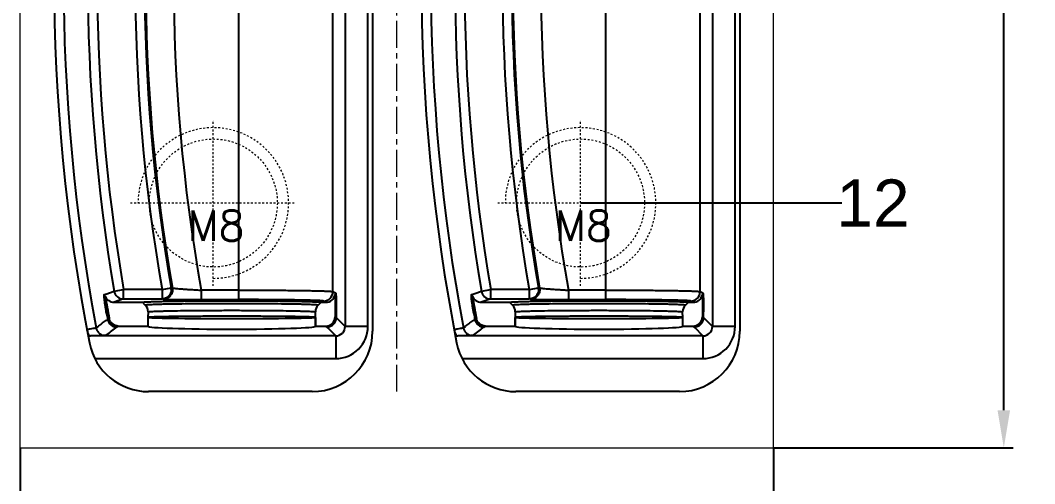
# Model space of a CAD drawing. Header units: inches. Extents: x -1272 to 960, y 895 to 1216.
# Drawn here: x -1030.2 to -976.3, y 1094.2 to 1118.7 of the extents above; entities that cross this region are included whole.
import ezdxf

# ---------------------------------------------------------------- set-up
doc = ezdxf.new("R2010")
doc.units = ezdxf.units.IN
doc.header["$MEASUREMENT"] = 0
doc.linetypes.add('CENTER', pattern=[0.6, 0.375, -0.075, 0.075, -0.075])
doc.linetypes.add('HIDDEN', pattern=[0.2, 0.1, -0.1])
doc.layers.add('22', color=7, linetype='Continuous')
doc.layers.add('dim', color=82, linetype='Continuous', lineweight=9)
doc.layers.add('screw', color=33, linetype='Continuous', lineweight=13)
doc.styles.get("Standard").update_dxf_attribs({"font": 'arial.ttf'})
doc.styles.add('TXT', font='txt.shx', dxfattribs={"bigfont": 'gbcbig.shx'})
doc.dimstyles.new('副本 STANDARD', dxfattribs={"dimtxt": 6, "dimasz": 4, "dimexe": 2, "dimexo": 0, "dimgap": 0, "dimtad": 0, "dimdsep": 46, "dimlunit": 6, "dimtxsty": 'Standard', "dimcen": 0, "dimclrd": 4, "dimclre": 4, "dimclrt": 6, "dimazin": 2, "dimtfac": 2, "dimtofl": 0, "dimtmove": 1, "dimatfit": 3, "dimfxl": 0, "dimtolj": 1, "dimtzin": 0, "dimarcsym": 0})

# ---------------------------------------------------------------- blocks, each defined once
blk = doc.blocks.new('screw_m8_g')
at = {"layer": 'screw', "color": 1, "linetype": 'CENTER', "ltscale": 0.248791}
for p, q in [((0, -4.4), (0, 4.4)), ((-4.4, 0), (4.4, 0))]:
    blk.add_line(p, q, dxfattribs=at)
at = {"layer": 'screw', "color": 33, "linetype": 'HIDDEN', "ltscale": 0.248791}
blk.add_circle((0, 0), 3.4, dxfattribs=at)
at = {"layer": 'screw', "color": 92, "linetype": 'HIDDEN', "ltscale": 0.248791}
blk.add_arc((0, 0), 4, 270, 180, dxfattribs=at)
at = {"layer": 'screw', "color": 6, "style": 'TXT'}
blk.add_text('M8', height=1.6, dxfattribs=at).set_placement((-1.36, -2))
blk = doc.blocks.new('*D109')
at = {"layer": 'Defpoints', "color": 0, "transparency": 16777216}
for p in [(-990.199, 1146.051), (-990.199, 1096.051), (-977.974, 1096.051)]:
    blk.add_point(p, dxfattribs=at)
at = {"layer": 'dim', "color": 4, "lineweight": -2, "transparency": 16777216}
for p, q in [((-990.199, 1146.051), (-977.474, 1146.051)), ((-977.974, 1144.051), (-977.974, 1125.957)), ((-977.974, 1098.051), (-977.974, 1122.385)), ((-990.199, 1096.051), (-977.474, 1096.051))]:
    blk.add_line(p, q, dxfattribs=at)
at = {"layer": 'dim', "color": 4, "transparency": 16777216}
for points in [[(-978.307, 1144.051), (-977.64, 1144.051), (-977.974, 1146.051)], [(-978.307, 1098.051), (-977.64, 1098.051), (-977.974, 1096.051)]]:
    blk.add_solid(points, dxfattribs=at)
at = {"layer": 'dim', "color": 6, "transparency": 16777216, "insert": (-977.974, 1124.171), "char_height": 2.5, "attachment_point": 5, "rotation": 90}
blk.add_mtext('\\A1;50', dxfattribs=at)
blk = doc.blocks.new('*D103')
at = {"layer": 'Defpoints', "color": 0, "transparency": 16777216}
for p in [(-1030.199, 1096.051), (-990.199, 1096.051), (-990.199, 1089.671)]:
    blk.add_point(p, dxfattribs=at)
at = {"layer": 'dim', "color": 4, "lineweight": -2, "transparency": 16777216}
for p, q in [((-1030.199, 1096.051), (-1030.199, 1089.171)), ((-990.199, 1096.051), (-990.199, 1089.171)), ((-1028.199, 1089.671), (-1011.31, 1089.671)), ((-992.199, 1089.671), (-1007.637, 1089.671))]:
    blk.add_line(p, q, dxfattribs=at)
at = {"layer": 'dim', "color": 4, "transparency": 16777216}
for points in [[(-1028.199, 1090.004), (-1028.199, 1089.337), (-1030.199, 1089.671)], [(-992.199, 1090.004), (-992.199, 1089.337), (-990.199, 1089.671)]]:
    blk.add_solid(points, dxfattribs=at)
at = {"layer": 'dim', "color": 6, "transparency": 16777216, "insert": (-1009.474, 1089.671), "char_height": 2.5, "attachment_point": 5}
blk.add_mtext('\\A1;40', dxfattribs=at)
blk = doc.blocks.new('*D95')
at = {"layer": 'Defpoints', "color": 0, "transparency": 16777216}
for p in [(-1010.199, 1121.051), (-1000.449, 1109.051), (-986.579, 1109.051)]:
    blk.add_point(p, dxfattribs=at)
at = {"layer": 'dim', "color": 4, "lineweight": -2, "transparency": 16777216}
blk.add_line((-1000.449, 1109.051), (-986.579, 1109.051), dxfattribs=at)
at = {"layer": 'dim', "color": 6, "transparency": 16777216, "insert": (-984.919, 1109.051), "char_height": 2.5, "attachment_point": 5}
blk.add_mtext('\\A1;12', dxfattribs=at)

msp = doc.modelspace()

# ---------------------------------------------------------------- linework, layer by layer
at = {"layer": '22', "color": 2, "linetype": 'Continuous'}
for p, q in [((-1011.492, 1139.86), (-1011.492, 1102.241)), ((-991.992, 1139.86), (-991.992, 1102.241)), ((-1014.692, 1099.041), (-1023.387, 1099.041)), ((-995.192, 1099.041), (-1003.887, 1099.041))]:
    msp.add_line(p, q, dxfattribs=at)
at = {"layer": '22', "color": 7, "linetype": 'Continuous'}
for p, q in [((-1012.948, 1139.603), (-1012.948, 1102.498)), ((-1011.742, 1102.498), (-1011.742, 1139.603)), ((-993.448, 1139.603), (-993.448, 1102.498)), ((-992.242, 1102.498), (-992.242, 1139.603)), ((-1018.619, 1138.179), (-1018.619, 1103.922)), ((-999.119, 1138.179), (-999.119, 1103.922)), ((-1013.598, 1104.348), (-1013.598, 1137.753)), ((-994.098, 1104.348), (-994.098, 1137.753)), ((-1025.212, 1104.375), (-1024.717, 1104.459)), ((-1024.717, 1103.957), (-1024.717, 1104.459)), ((-1022.673, 1104.459), (-1024.717, 1104.459)), ((-1022.673, 1104.459), (-1022.186, 1104.544)), ((-1022.673, 1104.459), (-1022.673, 1103.957)), ((-1022.186, 1104.544), (-1022.122, 1104.538)), ((-1018.619, 1104.424), (-1020.593, 1104.424)), ((-1013.598, 1104.348), (-1013.453, 1104.276)), ((-1005.712, 1104.375), (-1005.217, 1104.459)), ((-1005.217, 1103.957), (-1005.217, 1104.459)), ((-1003.173, 1104.459), (-1005.217, 1104.459)), ((-1003.173, 1104.459), (-1002.686, 1104.544)), ((-1003.173, 1104.459), (-1003.173, 1103.957)), ((-1002.686, 1104.544), (-1002.622, 1104.538)), ((-999.119, 1104.424), (-1001.093, 1104.424)), ((-994.098, 1104.348), (-993.953, 1104.276)), ((-1025.712, 1104.095), (-1025.688, 1104.103)), ((-1024.717, 1103.957), (-1025.219, 1103.782)), ((-1025.219, 1103.782), (-1023.717, 1103.782)), ((-1024.717, 1103.957), (-1022.673, 1103.957)), ((-1023.56, 1103.626), (-1023.717, 1103.782)), ((-1022.61, 1103.951), (-1022.673, 1103.957)), ((-1020.598, 1103.922), (-1018.619, 1103.922)), ((-1014.225, 1103.782), (-1014.382, 1103.626)), ((-1014.225, 1103.782), (-1013.973, 1103.782)), ((-1013.973, 1103.782), (-1014.1, 1103.846)), ((-1013.481, 1104.185), (-1013.481, 1103.012)), ((-1013.464, 1104.176), (-1013.481, 1104.185)), ((-1006.212, 1104.095), (-1006.188, 1104.103)), ((-1005.217, 1103.957), (-1005.719, 1103.782)), ((-1005.719, 1103.782), (-1004.217, 1103.782)), ((-1005.217, 1103.957), (-1003.173, 1103.957)), ((-1004.06, 1103.626), (-1004.217, 1103.782)), ((-1003.11, 1103.951), (-1003.173, 1103.957)), ((-1001.098, 1103.922), (-999.119, 1103.922)), ((-994.725, 1103.782), (-994.882, 1103.626)), ((-994.725, 1103.782), (-994.473, 1103.782)), ((-994.473, 1103.782), (-994.6, 1103.846)), ((-993.981, 1104.185), (-993.981, 1103.012)), ((-993.964, 1104.176), (-993.981, 1104.185)), ((-1025.614, 1103.182), (-1025.599, 1103.184)), ((-1023.413, 1103.273), (-1023.422, 1102.978)), ((-1014.519, 1102.978), (-1014.528, 1103.273)), ((-1013.432, 1103.271), (-1013.432, 1102.964)), ((-1013.432, 1103.271), (-1013.419, 1103.271)), ((-1013.419, 1102.965), (-1013.419, 1103.271)), ((-1006.114, 1103.182), (-1006.099, 1103.184)), ((-1003.913, 1103.273), (-1003.922, 1102.978)), ((-995.019, 1102.978), (-995.028, 1103.273)), ((-993.932, 1103.271), (-993.932, 1102.964)), ((-993.932, 1103.271), (-993.919, 1103.271)), ((-993.919, 1102.965), (-993.919, 1103.271)), ((-1025.547, 1102.881), (-1025.558, 1102.879)), ((-1025.543, 1102.879), (-1025.547, 1102.881)), ((-1025.542, 1102.874), (-1025.478, 1102.923)), ((-1023.431, 1102.98), (-1023.431, 1102.519)), ((-1023.42, 1102.977), (-1023.431, 1102.98)), ((-1023.42, 1102.977), (-1023.42, 1102.512)), ((-1014.51, 1102.98), (-1014.521, 1102.977)), ((-1014.521, 1102.512), (-1014.521, 1102.977)), ((-1014.51, 1102.519), (-1014.51, 1102.98)), ((-1013.481, 1103.012), (-1013.432, 1102.964)), ((-1013.419, 1102.97), (-1013.432, 1102.97)), ((-1013.419, 1102.965), (-1013.374, 1102.92)), ((-1013.374, 1102.92), (-1012.948, 1102.498)), ((-1006.047, 1102.881), (-1006.058, 1102.879)), ((-1006.043, 1102.879), (-1006.047, 1102.881)), ((-1006.042, 1102.874), (-1005.978, 1102.923)), ((-1003.931, 1102.98), (-1003.931, 1102.519)), ((-1003.92, 1102.977), (-1003.931, 1102.98)), ((-1003.92, 1102.977), (-1003.92, 1102.512)), ((-995.01, 1102.98), (-995.021, 1102.977)), ((-995.021, 1102.512), (-995.021, 1102.977)), ((-995.01, 1102.519), (-995.01, 1102.98)), ((-993.981, 1103.012), (-993.932, 1102.964)), ((-993.919, 1102.97), (-993.932, 1102.97)), ((-993.919, 1102.965), (-993.874, 1102.92)), ((-993.874, 1102.92), (-993.448, 1102.498)), ((-1024.993, 1102.519), (-1025.066, 1102.468)), ((-1024.993, 1102.519), (-1023.431, 1102.519)), ((-1023.42, 1102.512), (-1023.431, 1102.519)), ((-1014.51, 1102.519), (-1014.521, 1102.512)), ((-1014.51, 1102.519), (-1013.974, 1102.519)), ((-1013.871, 1102.423), (-1013.974, 1102.519)), ((-1013.45, 1101.996), (-1013.871, 1102.423)), ((-1011.742, 1102.498), (-1012.948, 1102.498)), ((-1005.493, 1102.519), (-1005.566, 1102.468)), ((-1005.493, 1102.519), (-1003.931, 1102.519)), ((-1003.92, 1102.512), (-1003.931, 1102.519)), ((-995.01, 1102.519), (-995.021, 1102.512)), ((-995.01, 1102.519), (-994.474, 1102.519)), ((-994.371, 1102.423), (-994.474, 1102.519)), ((-993.95, 1101.996), (-994.371, 1102.423)), ((-992.242, 1102.498), (-993.448, 1102.498)), ((-1026.534, 1101.996), (-1026.599, 1101.996)), ((-1026.428, 1101.996), (-1026.463, 1101.996)), ((-1013.45, 1101.996), (-1026.428, 1101.996)), ((-1013.45, 1101.996), (-1013.45, 1100.791)), ((-1007.034, 1101.996), (-1007.099, 1101.996)), ((-1006.928, 1101.996), (-1006.963, 1101.996)), ((-993.95, 1101.996), (-1006.928, 1101.996)), ((-993.95, 1101.996), (-993.95, 1100.791)), ((-1026.239, 1100.791), (-1013.45, 1100.791)), ((-1006.739, 1100.791), (-993.95, 1100.791))]:
    msp.add_line(p, q, dxfattribs=at)
at = {"layer": '22', "color": 8, "linetype": 'HIDDEN'}
for p, q in [((-1023.421, 1102.977), (-1023.42, 1102.977)), ((-1014.521, 1102.977), (-1014.521, 1102.977)), ((-1003.921, 1102.977), (-1003.92, 1102.977)), ((-995.021, 1102.977), (-995.021, 1102.977)), ((-1023.421, 1102.51), (-1023.42, 1102.512)), ((-1014.521, 1102.512), (-1014.521, 1102.51)), ((-1003.921, 1102.51), (-1003.92, 1102.512)), ((-995.021, 1102.512), (-995.021, 1102.51))]:
    msp.add_line(p, q, dxfattribs=at)
at = {"layer": '22', "color": 2, "linetype": 'Continuous'}
for centre, radius, start, end in [((-926.986, 1121.051), 101.419, 168.95924, 191.04076), ((-907.486, 1121.051), 101.419, 168.95924, 191.04076), ((-1014.692, 1102.241), 3.2, 270, 0), ((-995.192, 1102.241), 3.2, 270, 0), ((-1023.387, 1102.241), 3.2, 191.0408, 270), ((-1003.887, 1102.241), 3.2, 191.0408, 270)]:
    msp.add_arc(centre, radius, start, end, dxfattribs=at)
at = {"layer": '22', "color": 7, "linetype": 'Continuous'}
for centre, radius, start, end in [((-926.986, 1121.051), 100.917, 169.36726, 190.63274), ((-907.486, 1121.051), 100.917, 169.36726, 190.63274), ((-926.986, 1121.051), 99.632, 170.36516, 189.63484), ((-926.986, 1121.051), 99.129, 170.36512, 189.63488), ((-926.986, 1121.051), 97.115, 170.16326, 189.83674), ((-926.986, 1121.051), 95.072, 169.92825, 190.07174), ((-907.486, 1121.051), 99.632, 170.36516, 189.63484), ((-907.486, 1121.051), 99.129, 170.36512, 189.63488), ((-907.486, 1121.051), 97.115, 170.16326, 189.83674), ((-907.486, 1121.051), 95.072, 169.92825, 190.07174), ((-926.986, 1121.051), 96.62, 170.1633, 189.8367), ((-926.986, 1121.051), 96.559, 170.15335, 189.84665), ((-907.486, 1121.051), 96.62, 170.1633, 189.8367), ((-907.486, 1121.051), 96.559, 170.15335, 189.84665), ((-1024.717, 1104.459), 0.503, 189.6361, 269.939), ((-1022.69, 1104.461), 0.511, 359.8285, 9.3475), ((-1014.1, 1104.348), 0.503, 270.0584, 359.9694), ((-1013.955, 1104.276), 0.502, 348.5089, 359.9796), ((-1005.217, 1104.459), 0.503, 189.6361, 269.939), ((-1003.19, 1104.461), 0.511, 359.8285, 9.3475), ((-994.6, 1104.348), 0.503, 270.0584, 359.9694), ((-994.455, 1104.276), 0.502, 348.5089, 359.9796), ((-1025.241, 1104.277), 0.505, 189.9864, 201.1387), ((-1025.219, 1104.285), 0.503, 201.212, 270.0539), ((-926.986, 1121.051), 100.146, 189.74277, 190.42879), ((-1005.741, 1104.277), 0.505, 189.9864, 201.1387), ((-1005.719, 1104.285), 0.503, 201.212, 270.0539), ((-907.486, 1121.051), 100.146, 189.74277, 190.42879), ((-926.986, 1121.051), 100.234, 190.26907, 190.44757), ((-926.986, 1121.051), 100.219, 190.26915, 190.4493), ((-1023.912, 1103.273), 0.499, 0.0123, 45.0688), ((-1014.029, 1103.273), 0.499, 134.9294, 179.9868), ((-907.486, 1121.051), 100.234, 190.26907, 190.44757), ((-907.486, 1121.051), 100.219, 190.26915, 190.4493), ((-1004.412, 1103.273), 0.499, 0.0123, 45.0688), ((-994.529, 1103.273), 0.499, 134.9294, 179.9868), ((-1025.072, 1102.961), 0.493, 190.0787, 270.3745), ((-1013.973, 1103.012), 0.493, 269.9919, 0.0084), ((-1005.572, 1102.961), 0.493, 190.0787, 270.3745), ((-994.473, 1103.012), 0.493, 269.9919, 0.0084), ((-1039.246, 1120.45), 22.894, 306.3604, 308.0561), ((-1013.45, 1102.498), 1.707, 269.9853, 0.0149), ((-1013.448, 1102.496), 0.5, 269.7763, 0.2237), ((-1019.746, 1120.45), 22.894, 306.3604, 308.0561), ((-993.95, 1102.498), 1.707, 269.9853, 0.0149), ((-993.948, 1102.496), 0.5, 269.7763, 0.2237), ((-1025.666, 1102.521), 1.015, 209.4766, 211.1605), ((-1026.536, 1120.232), 18.236, 270.0066, 270.2304), ((-1006.166, 1102.521), 1.015, 209.4766, 211.1605), ((-1007.036, 1120.232), 18.236, 270.0066, 270.2304)]:
    msp.add_arc(centre, radius, start, end, dxfattribs=at)
for centre, major_axis, ratio, start_param, end_param in [((-1013.974, 1104.285), (0.45, -0.225), 0.999239, -1.106966, 0.263387), ((-994.474, 1104.285), (0.45, -0.225), 0.999239, -1.106966, 0.263387), ((-1018.971, 1102.977), (4.45, 0), 0.013964, 3.141593, 6.283185), ((-999.471, 1102.977), (4.45, 0), 0.013964, 3.141593, 6.283185), ((-1018.971, 1102.51), (4.45, 0), 0.034921, 3.141593, 6.283185), ((-999.471, 1102.51), (4.45, 0), 0.034921, 3.141593, 6.283185)]:
    msp.add_ellipse(centre, major_axis=major_axis, ratio=ratio, start_param=start_param, end_param=end_param, dxfattribs=at)
for points, knots in [([(-1025.739, 1104.189), (-1025.695, 1104.206), (-1025.586, 1104.246), (-1025.41, 1104.307), (-1025.278, 1104.352), (-1025.212, 1104.375)], [0, 0, 0, 0, 0.250488, 0.625311, 1, 1, 1, 1]), ([(-1022.179, 1104.459), (-1022.179, 1104.394), (-1022.205, 1104.263), (-1022.315, 1104.096), (-1022.479, 1103.984), (-1022.609, 1103.957), (-1022.673, 1103.957)], [0, 0, 0, 0, 0.251698, 0.502422, 0.752254, 1, 1, 1, 1]), ([(-1022.122, 1104.538), (-1022.11, 1104.463), (-1022.119, 1104.313), (-1022.221, 1104.121), (-1022.39, 1103.986), (-1022.534, 1103.951), (-1022.61, 1103.951)], [0, 0, 0, 0, 0.266411, 0.502662, 0.737481, 1, 1, 1, 1]), ([(-1022.122, 1104.538), (-1022.098, 1104.533), (-1022.035, 1104.526), (-1021.92, 1104.513), (-1021.764, 1104.499), (-1021.573, 1104.485), (-1021.354, 1104.47), (-1021.112, 1104.455), (-1020.856, 1104.439), (-1020.681, 1104.429), (-1020.592, 1104.424)], [0, 0, 0, 0, 0.04753, 0.124236, 0.22731, 0.35324, 0.498024, 0.657202, 0.82622, 1, 1, 1, 1]), ([(-1020.597, 1104.424), (-1020.597, 1104.356), (-1020.597, 1104.26), (-1020.597, 1104.141), (-1020.597, 1104.071), (-1020.597, 1104.014), (-1020.597, 1103.97), (-1020.598, 1103.941), (-1020.597, 1103.926), (-1020.598, 1103.922)], [0, 0, 0, 0, 0.405095, 0.574532, 0.713196, 0.82304, 0.913107, 0.975192, 1, 1, 1, 1]), ([(-1018.619, 1104.424), (-1018.3, 1104.425), (-1017.672, 1104.424), (-1016.76, 1104.42), (-1016.037, 1104.415), (-1015.501, 1104.409), (-1015.139, 1104.404), (-1014.81, 1104.399), (-1014.516, 1104.393), (-1014.259, 1104.386), (-1014.043, 1104.38), (-1013.889, 1104.373), (-1013.787, 1104.368), (-1013.727, 1104.364), (-1013.678, 1104.36), (-1013.641, 1104.357), (-1013.615, 1104.353), (-1013.602, 1104.35), (-1013.598, 1104.348)], [0, 0, 0, 0, 0.190862, 0.374709, 0.544787, 0.622683, 0.694849, 0.760614, 0.819385, 0.870609, 0.913829, 0.948638, 0.962792, 0.974735, 0.984435, 0.99188, 0.997063, 1, 1, 1, 1]), ([(-1013.453, 1104.276), (-1013.45, 1104.268), (-1013.444, 1104.241), (-1013.439, 1104.182), (-1013.433, 1104.09), (-1013.426, 1103.909), (-1013.421, 1103.632), (-1013.419, 1103.398), (-1013.419, 1103.271)], [0, 0, 0, 0, 0.026199, 0.082234, 0.176151, 0.300765, 0.622432, 1, 1, 1, 1]), ([(-1006.239, 1104.189), (-1006.195, 1104.206), (-1006.086, 1104.246), (-1005.91, 1104.307), (-1005.778, 1104.352), (-1005.712, 1104.375)], [0, 0, 0, 0, 0.250488, 0.625311, 1, 1, 1, 1]), ([(-1002.679, 1104.459), (-1002.679, 1104.394), (-1002.705, 1104.263), (-1002.815, 1104.096), (-1002.979, 1103.984), (-1003.109, 1103.957), (-1003.173, 1103.957)], [0, 0, 0, 0, 0.251698, 0.502422, 0.752254, 1, 1, 1, 1]), ([(-1002.622, 1104.538), (-1002.61, 1104.463), (-1002.619, 1104.313), (-1002.721, 1104.121), (-1002.89, 1103.986), (-1003.034, 1103.951), (-1003.11, 1103.951)], [0, 0, 0, 0, 0.266411, 0.502662, 0.737481, 1, 1, 1, 1]), ([(-1002.622, 1104.538), (-1002.598, 1104.533), (-1002.535, 1104.526), (-1002.42, 1104.513), (-1002.264, 1104.499), (-1002.073, 1104.485), (-1001.854, 1104.47), (-1001.612, 1104.455), (-1001.356, 1104.439), (-1001.181, 1104.429), (-1001.092, 1104.424)], [0, 0, 0, 0, 0.04753, 0.124236, 0.22731, 0.35324, 0.498024, 0.657202, 0.82622, 1, 1, 1, 1]), ([(-1001.097, 1104.424), (-1001.097, 1104.356), (-1001.097, 1104.26), (-1001.097, 1104.141), (-1001.097, 1104.071), (-1001.097, 1104.014), (-1001.097, 1103.97), (-1001.098, 1103.941), (-1001.097, 1103.926), (-1001.098, 1103.922)], [0, 0, 0, 0, 0.405095, 0.574532, 0.713196, 0.82304, 0.913107, 0.975192, 1, 1, 1, 1]), ([(-999.119, 1104.424), (-998.8, 1104.425), (-998.172, 1104.424), (-997.26, 1104.42), (-996.537, 1104.415), (-996.001, 1104.409), (-995.639, 1104.404), (-995.31, 1104.399), (-995.016, 1104.393), (-994.759, 1104.386), (-994.543, 1104.38), (-994.389, 1104.373), (-994.287, 1104.368), (-994.227, 1104.364), (-994.178, 1104.36), (-994.141, 1104.357), (-994.115, 1104.353), (-994.102, 1104.35), (-994.098, 1104.348)], [0, 0, 0, 0, 0.190862, 0.374709, 0.544787, 0.622683, 0.694849, 0.760614, 0.819385, 0.870609, 0.913829, 0.948638, 0.962792, 0.974735, 0.984435, 0.99188, 0.997063, 1, 1, 1, 1]), ([(-993.953, 1104.276), (-993.95, 1104.268), (-993.944, 1104.241), (-993.939, 1104.182), (-993.933, 1104.09), (-993.926, 1103.909), (-993.921, 1103.632), (-993.919, 1103.398), (-993.919, 1103.271)], [0, 0, 0, 0, 0.026199, 0.082234, 0.176151, 0.300765, 0.622432, 1, 1, 1, 1]), ([(-1025.614, 1103.182), (-1025.625, 1103.245), (-1025.646, 1103.371), (-1025.678, 1103.555), (-1025.703, 1103.726), (-1025.723, 1103.877), (-1025.736, 1103.988), (-1025.742, 1104.062), (-1025.745, 1104.105), (-1025.746, 1104.139), (-1025.746, 1104.165), (-1025.744, 1104.181), (-1025.741, 1104.19), (-1025.739, 1104.192)], [0, 0, 0, 0, 0.189015, 0.376547, 0.546142, 0.698248, 0.823681, 0.874547, 0.917235, 0.950794, 0.975308, 0.991274, 1, 1, 1, 1]), ([(-1025.599, 1103.184), (-1025.609, 1103.242), (-1025.629, 1103.356), (-1025.656, 1103.521), (-1025.679, 1103.675), (-1025.698, 1103.811), (-1025.709, 1103.911), (-1025.715, 1103.978), (-1025.718, 1104.017), (-1025.719, 1104.048), (-1025.719, 1104.072), (-1025.717, 1104.086), (-1025.714, 1104.094), (-1025.712, 1104.095)], [0, 0, 0, 0, 0.191239, 0.376075, 0.547167, 0.69821, 0.823269, 0.874355, 0.917161, 0.951268, 0.976359, 0.992398, 1, 1, 1, 1]), ([(-1023.717, 1103.782), (-1023.711, 1103.784), (-1023.695, 1103.787), (-1023.666, 1103.791), (-1023.626, 1103.795), (-1023.553, 1103.8), (-1023.436, 1103.806), (-1023.267, 1103.814), (-1023.06, 1103.82), (-1022.816, 1103.827), (-1022.538, 1103.833), (-1022.104, 1103.841), (-1021.496, 1103.849), (-1020.706, 1103.856), (-1019.854, 1103.86), (-1018.971, 1103.861), (-1018.087, 1103.86), (-1017.235, 1103.856), (-1016.445, 1103.849), (-1015.838, 1103.841), (-1015.404, 1103.833), (-1015.125, 1103.827), (-1014.881, 1103.82), (-1014.674, 1103.814), (-1014.505, 1103.806), (-1014.388, 1103.8), (-1014.315, 1103.795), (-1014.276, 1103.791), (-1014.247, 1103.787), (-1014.231, 1103.784), (-1014.225, 1103.782)], [0, 0, 0, 0, 0.001978, 0.005067, 0.009256, 0.014531, 0.028271, 0.046148, 0.068017, 0.093735, 0.123156, 0.156076, 0.230858, 0.315085, 0.405788, 0.5, 0.594212, 0.684915, 0.769142, 0.843924, 0.876844, 0.906265, 0.931983, 0.953852, 0.971729, 0.985469, 0.990744, 0.994933, 0.998022, 1, 1, 1, 1]), ([(-1014.382, 1103.626), (-1014.388, 1103.628), (-1014.403, 1103.631), (-1014.431, 1103.635), (-1014.47, 1103.638), (-1014.541, 1103.644), (-1014.655, 1103.65), (-1014.819, 1103.658), (-1015.019, 1103.665), (-1015.254, 1103.671), (-1015.523, 1103.677), (-1015.943, 1103.683), (-1016.53, 1103.692), (-1017.294, 1103.699), (-1018.117, 1103.703), (-1018.971, 1103.705), (-1019.824, 1103.703), (-1020.648, 1103.699), (-1021.412, 1103.692), (-1021.999, 1103.683), (-1022.418, 1103.677), (-1022.687, 1103.671), (-1022.923, 1103.664), (-1023.123, 1103.657), (-1023.287, 1103.65), (-1023.4, 1103.644), (-1023.471, 1103.638), (-1023.51, 1103.634), (-1023.538, 1103.631), (-1023.554, 1103.628), (-1023.56, 1103.626)], [0, 0, 0, 0, 0.002005, 0.005134, 0.009372, 0.014697, 0.028514, 0.046431, 0.068306, 0.094006, 0.123395, 0.156236, 0.230985, 0.315221, 0.405909, 0.500013, 0.594117, 0.684805, 0.769031, 0.843774, 0.876623, 0.906022, 0.931732, 0.953615, 0.971532, 0.985337, 0.99065, 0.994877, 0.997998, 1, 1, 1, 1]), ([(-1022.61, 1103.951), (-1022.578, 1103.948), (-1022.496, 1103.944), (-1022.345, 1103.938), (-1022.142, 1103.934), (-1021.784, 1103.928), (-1021.265, 1103.923), (-1020.829, 1103.922), (-1020.598, 1103.922)], [0, 0, 0, 0, 0.046771, 0.122592, 0.224941, 0.350562, 0.655163, 1, 1, 1, 1]), ([(-1014.1, 1103.846), (-1014.104, 1103.848), (-1014.116, 1103.85), (-1014.139, 1103.854), (-1014.172, 1103.857), (-1014.216, 1103.861), (-1014.27, 1103.865), (-1014.362, 1103.87), (-1014.5, 1103.876), (-1014.695, 1103.882), (-1014.926, 1103.889), (-1015.191, 1103.895), (-1015.487, 1103.9), (-1015.812, 1103.905), (-1016.295, 1103.911), (-1016.946, 1103.917), (-1017.767, 1103.921), (-1018.331, 1103.922), (-1018.619, 1103.922)], [0, 0, 0, 0, 0.002942, 0.008129, 0.015579, 0.025283, 0.037227, 0.051382, 0.08619, 0.12941, 0.180635, 0.239405, 0.305169, 0.377333, 0.455227, 0.625299, 0.80914, 1, 1, 1, 1]), ([(-1013.432, 1103.271), (-1013.432, 1103.329), (-1013.433, 1103.444), (-1013.435, 1103.61), (-1013.437, 1103.763), (-1013.44, 1103.88), (-1013.444, 1103.963), (-1013.446, 1104.016), (-1013.449, 1104.062), (-1013.451, 1104.1), (-1013.454, 1104.131), (-1013.457, 1104.154), (-1013.459, 1104.167), (-1013.462, 1104.174), (-1013.463, 1104.176), (-1013.464, 1104.176)], [0, 0, 0, 0, 0.192498, 0.378115, 0.549288, 0.699821, 0.765595, 0.824159, 0.874955, 0.917559, 0.951562, 0.976645, 0.992698, 0.997375, 1, 1, 1, 1]), ([(-1006.114, 1103.182), (-1006.125, 1103.245), (-1006.146, 1103.371), (-1006.178, 1103.555), (-1006.203, 1103.726), (-1006.223, 1103.877), (-1006.236, 1103.988), (-1006.242, 1104.062), (-1006.245, 1104.105), (-1006.246, 1104.139), (-1006.246, 1104.165), (-1006.244, 1104.181), (-1006.241, 1104.19), (-1006.239, 1104.192)], [0, 0, 0, 0, 0.189015, 0.376547, 0.546142, 0.698248, 0.823681, 0.874547, 0.917235, 0.950794, 0.975308, 0.991274, 1, 1, 1, 1]), ([(-1006.099, 1103.184), (-1006.109, 1103.242), (-1006.129, 1103.356), (-1006.156, 1103.521), (-1006.179, 1103.675), (-1006.198, 1103.811), (-1006.209, 1103.911), (-1006.215, 1103.978), (-1006.218, 1104.017), (-1006.219, 1104.048), (-1006.219, 1104.072), (-1006.217, 1104.086), (-1006.214, 1104.094), (-1006.212, 1104.095)], [0, 0, 0, 0, 0.191239, 0.376075, 0.547167, 0.69821, 0.823269, 0.874355, 0.917161, 0.951268, 0.976359, 0.992398, 1, 1, 1, 1]), ([(-1004.217, 1103.782), (-1004.211, 1103.784), (-1004.195, 1103.787), (-1004.166, 1103.791), (-1004.126, 1103.795), (-1004.053, 1103.8), (-1003.936, 1103.806), (-1003.767, 1103.814), (-1003.56, 1103.82), (-1003.316, 1103.827), (-1003.038, 1103.833), (-1002.604, 1103.841), (-1001.996, 1103.849), (-1001.206, 1103.856), (-1000.354, 1103.86), (-999.471, 1103.861), (-998.587, 1103.86), (-997.735, 1103.856), (-996.945, 1103.849), (-996.338, 1103.841), (-995.904, 1103.833), (-995.625, 1103.827), (-995.381, 1103.82), (-995.174, 1103.814), (-995.005, 1103.806), (-994.888, 1103.8), (-994.815, 1103.795), (-994.776, 1103.791), (-994.747, 1103.787), (-994.731, 1103.784), (-994.725, 1103.782)], [0, 0, 0, 0, 0.001978, 0.005067, 0.009256, 0.014531, 0.028271, 0.046148, 0.068017, 0.093735, 0.123156, 0.156076, 0.230858, 0.315085, 0.405788, 0.5, 0.594212, 0.684915, 0.769142, 0.843924, 0.876844, 0.906265, 0.931983, 0.953852, 0.971729, 0.985469, 0.990744, 0.994933, 0.998022, 1, 1, 1, 1]), ([(-994.882, 1103.626), (-994.888, 1103.628), (-994.903, 1103.631), (-994.931, 1103.635), (-994.97, 1103.638), (-995.041, 1103.644), (-995.155, 1103.65), (-995.319, 1103.658), (-995.519, 1103.665), (-995.754, 1103.671), (-996.023, 1103.677), (-996.443, 1103.683), (-997.03, 1103.692), (-997.794, 1103.699), (-998.617, 1103.703), (-999.471, 1103.705), (-1000.324, 1103.703), (-1001.148, 1103.699), (-1001.912, 1103.692), (-1002.499, 1103.683), (-1002.918, 1103.677), (-1003.187, 1103.671), (-1003.423, 1103.664), (-1003.623, 1103.657), (-1003.787, 1103.65), (-1003.9, 1103.644), (-1003.971, 1103.638), (-1004.01, 1103.634), (-1004.038, 1103.631), (-1004.054, 1103.628), (-1004.06, 1103.626)], [0, 0, 0, 0, 0.002005, 0.005134, 0.009372, 0.014697, 0.028514, 0.046431, 0.068306, 0.094006, 0.123395, 0.156236, 0.230985, 0.315221, 0.405909, 0.500013, 0.594117, 0.684805, 0.769031, 0.843774, 0.876623, 0.906022, 0.931732, 0.953615, 0.971532, 0.985337, 0.99065, 0.994877, 0.997998, 1, 1, 1, 1]), ([(-1003.11, 1103.951), (-1003.078, 1103.948), (-1002.996, 1103.944), (-1002.845, 1103.938), (-1002.642, 1103.934), (-1002.284, 1103.928), (-1001.765, 1103.923), (-1001.329, 1103.922), (-1001.098, 1103.922)], [0, 0, 0, 0, 0.046771, 0.122592, 0.224941, 0.350562, 0.655163, 1, 1, 1, 1]), ([(-994.6, 1103.846), (-994.604, 1103.848), (-994.616, 1103.85), (-994.639, 1103.854), (-994.672, 1103.857), (-994.716, 1103.861), (-994.77, 1103.865), (-994.862, 1103.87), (-995, 1103.876), (-995.195, 1103.882), (-995.426, 1103.889), (-995.691, 1103.895), (-995.987, 1103.9), (-996.312, 1103.905), (-996.795, 1103.911), (-997.446, 1103.917), (-998.267, 1103.921), (-998.831, 1103.922), (-999.119, 1103.922)], [0, 0, 0, 0, 0.002942, 0.008129, 0.015579, 0.025283, 0.037227, 0.051382, 0.08619, 0.12941, 0.180635, 0.239405, 0.305169, 0.377333, 0.455227, 0.625299, 0.80914, 1, 1, 1, 1]), ([(-993.932, 1103.271), (-993.932, 1103.329), (-993.933, 1103.444), (-993.935, 1103.61), (-993.937, 1103.763), (-993.94, 1103.88), (-993.944, 1103.963), (-993.946, 1104.016), (-993.949, 1104.062), (-993.951, 1104.1), (-993.954, 1104.131), (-993.957, 1104.154), (-993.959, 1104.167), (-993.962, 1104.174), (-993.963, 1104.176), (-993.964, 1104.176)], [0, 0, 0, 0, 0.192498, 0.378115, 0.549288, 0.699821, 0.765595, 0.824159, 0.874955, 0.917559, 0.951562, 0.976645, 0.992698, 0.997375, 1, 1, 1, 1]), ([(-1023.413, 1103.273), (-1023.408, 1103.275), (-1023.393, 1103.278), (-1023.366, 1103.282), (-1023.329, 1103.286), (-1023.26, 1103.292), (-1023.151, 1103.299), (-1022.992, 1103.306), (-1022.797, 1103.313), (-1022.568, 1103.32), (-1022.307, 1103.326), (-1021.901, 1103.333), (-1021.333, 1103.341), (-1020.594, 1103.348), (-1019.797, 1103.353), (-1018.97, 1103.354), (-1018.144, 1103.353), (-1017.347, 1103.348), (-1016.607, 1103.341), (-1016.04, 1103.333), (-1015.634, 1103.326), (-1015.373, 1103.32), (-1015.144, 1103.313), (-1014.949, 1103.306), (-1014.79, 1103.299), (-1014.681, 1103.292), (-1014.612, 1103.286), (-1014.576, 1103.282), (-1014.548, 1103.278), (-1014.534, 1103.275), (-1014.528, 1103.273)], [0, 0, 0, 0, 0.001995, 0.005078, 0.009253, 0.014516, 0.028274, 0.04623, 0.068238, 0.094097, 0.123581, 0.156427, 0.231012, 0.315183, 0.405942, 0.500056, 0.59416, 0.684899, 0.769043, 0.843605, 0.87644, 0.905917, 0.93177, 0.953774, 0.971728, 0.985484, 0.990748, 0.994923, 0.998005, 1, 1, 1, 1]), ([(-1003.913, 1103.273), (-1003.908, 1103.275), (-1003.893, 1103.278), (-1003.866, 1103.282), (-1003.829, 1103.286), (-1003.76, 1103.292), (-1003.651, 1103.299), (-1003.492, 1103.306), (-1003.297, 1103.313), (-1003.068, 1103.32), (-1002.807, 1103.326), (-1002.401, 1103.333), (-1001.833, 1103.341), (-1001.094, 1103.348), (-1000.297, 1103.353), (-999.47, 1103.354), (-998.644, 1103.353), (-997.847, 1103.348), (-997.107, 1103.341), (-996.54, 1103.333), (-996.134, 1103.326), (-995.873, 1103.32), (-995.644, 1103.313), (-995.449, 1103.306), (-995.29, 1103.299), (-995.181, 1103.292), (-995.112, 1103.286), (-995.076, 1103.282), (-995.048, 1103.278), (-995.034, 1103.275), (-995.028, 1103.273)], [0, 0, 0, 0, 0.001995, 0.005078, 0.009253, 0.014516, 0.028274, 0.04623, 0.068238, 0.094097, 0.123581, 0.156427, 0.231012, 0.315183, 0.405942, 0.500056, 0.59416, 0.684899, 0.769043, 0.843605, 0.87644, 0.905917, 0.93177, 0.953774, 0.971728, 0.985484, 0.990748, 0.994923, 0.998005, 1, 1, 1, 1]), ([(-1026.17, 1102.43), (-1026.124, 1102.463), (-1026.008, 1102.545), (-1025.827, 1102.683), (-1025.688, 1102.782), (-1025.619, 1102.831)], [0, 0, 0, 0, 0.248939, 0.625749, 1, 1, 1, 1]), ([(-1025.619, 1102.831), (-1025.614, 1102.834), (-1025.603, 1102.84), (-1025.586, 1102.847), (-1025.573, 1102.861), (-1025.563, 1102.87), (-1025.558, 1102.875)], [0, 0, 0, 0, 0.235719, 0.471917, 0.733694, 1, 1, 1, 1]), ([(-1025.075, 1102.468), (-1025.13, 1102.47), (-1025.241, 1102.494), (-1025.386, 1102.582), (-1025.495, 1102.715), (-1025.534, 1102.823), (-1025.543, 1102.879)], [0, 0, 0, 0, 0.245293, 0.49577, 0.747564, 1, 1, 1, 1]), ([(-1024.993, 1102.519), (-1025.05, 1102.519), (-1025.163, 1102.542), (-1025.311, 1102.63), (-1025.425, 1102.76), (-1025.467, 1102.867), (-1025.478, 1102.923)], [0, 0, 0, 0, 0.249915, 0.499993, 0.750072, 1, 1, 1, 1]), ([(-1018.971, 1103.039), (-1019.25, 1103.039), (-1019.798, 1103.038), (-1020.595, 1103.035), (-1021.334, 1103.03), (-1021.902, 1103.024), (-1022.307, 1103.018), (-1022.569, 1103.014), (-1022.798, 1103.009), (-1022.992, 1103.004), (-1023.151, 1102.998), (-1023.261, 1102.993), (-1023.332, 1102.989), (-1023.371, 1102.987), (-1023.4, 1102.984), (-1023.416, 1102.982), (-1023.422, 1102.98)], [0, 0, 0, 0, 0.187923, 0.369142, 0.537192, 0.686081, 0.751629, 0.810502, 0.862178, 0.906021, 0.941585, 0.969257, 0.980265, 0.989211, 0.995864, 1, 1, 1, 1]), ([(-1014.519, 1102.98), (-1014.525, 1102.982), (-1014.541, 1102.984), (-1014.57, 1102.987), (-1014.61, 1102.989), (-1014.68, 1102.993), (-1014.79, 1102.998), (-1014.949, 1103.004), (-1015.144, 1103.009), (-1015.373, 1103.014), (-1015.634, 1103.018), (-1016.04, 1103.024), (-1016.607, 1103.03), (-1017.347, 1103.035), (-1018.144, 1103.038), (-1018.692, 1103.039), (-1018.971, 1103.039)], [0, 0, 0, 0, 0.004135, 0.010787, 0.019731, 0.030738, 0.05841, 0.093975, 0.137819, 0.189495, 0.248369, 0.313917, 0.462806, 0.630857, 0.812076, 1, 1, 1, 1]), ([(-1013.432, 1102.964), (-1013.432, 1102.899), (-1013.458, 1102.769), (-1013.567, 1102.605), (-1013.729, 1102.494), (-1013.858, 1102.468), (-1013.922, 1102.468)], [0, 0, 0, 0, 0.251375, 0.501994, 0.75165, 1, 1, 1, 1]), ([(-1013.916, 1102.468), (-1013.852, 1102.468), (-1013.721, 1102.496), (-1013.557, 1102.606), (-1013.447, 1102.77), (-1013.419, 1102.9), (-1013.419, 1102.965)], [0, 0, 0, 0, 0.250329, 0.500397, 0.750321, 1, 1, 1, 1]), ([(-1006.67, 1102.43), (-1006.624, 1102.463), (-1006.508, 1102.545), (-1006.327, 1102.683), (-1006.188, 1102.782), (-1006.119, 1102.831)], [0, 0, 0, 0, 0.248939, 0.625749, 1, 1, 1, 1]), ([(-1006.119, 1102.831), (-1006.114, 1102.834), (-1006.103, 1102.84), (-1006.086, 1102.847), (-1006.073, 1102.861), (-1006.063, 1102.87), (-1006.058, 1102.875)], [0, 0, 0, 0, 0.235719, 0.471917, 0.733694, 1, 1, 1, 1]), ([(-1005.575, 1102.468), (-1005.63, 1102.47), (-1005.741, 1102.494), (-1005.886, 1102.582), (-1005.995, 1102.715), (-1006.034, 1102.823), (-1006.043, 1102.879)], [0, 0, 0, 0, 0.245293, 0.49577, 0.747564, 1, 1, 1, 1]), ([(-1005.493, 1102.519), (-1005.55, 1102.519), (-1005.663, 1102.542), (-1005.811, 1102.63), (-1005.925, 1102.76), (-1005.967, 1102.867), (-1005.978, 1102.923)], [0, 0, 0, 0, 0.249915, 0.499993, 0.750072, 1, 1, 1, 1]), ([(-999.471, 1103.039), (-999.75, 1103.039), (-1000.298, 1103.038), (-1001.095, 1103.035), (-1001.834, 1103.03), (-1002.402, 1103.024), (-1002.807, 1103.018), (-1003.069, 1103.014), (-1003.298, 1103.009), (-1003.492, 1103.004), (-1003.651, 1102.998), (-1003.761, 1102.993), (-1003.832, 1102.989), (-1003.871, 1102.987), (-1003.9, 1102.984), (-1003.916, 1102.982), (-1003.922, 1102.98)], [0, 0, 0, 0, 0.187923, 0.369142, 0.537192, 0.686081, 0.751629, 0.810502, 0.862178, 0.906021, 0.941585, 0.969257, 0.980265, 0.989211, 0.995864, 1, 1, 1, 1]), ([(-995.019, 1102.98), (-995.025, 1102.982), (-995.041, 1102.984), (-995.07, 1102.987), (-995.11, 1102.989), (-995.18, 1102.993), (-995.29, 1102.998), (-995.449, 1103.004), (-995.644, 1103.009), (-995.873, 1103.014), (-996.134, 1103.018), (-996.54, 1103.024), (-997.107, 1103.03), (-997.847, 1103.035), (-998.644, 1103.038), (-999.192, 1103.039), (-999.471, 1103.039)], [0, 0, 0, 0, 0.004135, 0.010787, 0.019731, 0.030738, 0.05841, 0.093975, 0.137819, 0.189495, 0.248369, 0.313917, 0.462806, 0.630857, 0.812076, 1, 1, 1, 1]), ([(-993.932, 1102.964), (-993.932, 1102.899), (-993.958, 1102.769), (-994.067, 1102.605), (-994.229, 1102.494), (-994.358, 1102.468), (-994.422, 1102.468)], [0, 0, 0, 0, 0.251375, 0.501994, 0.75165, 1, 1, 1, 1]), ([(-994.416, 1102.468), (-994.352, 1102.468), (-994.221, 1102.496), (-994.057, 1102.606), (-993.947, 1102.77), (-993.919, 1102.9), (-993.919, 1102.965)], [0, 0, 0, 0, 0.250329, 0.500397, 0.750321, 1, 1, 1, 1]), ([(-1026.665, 1102.345), (-1026.655, 1102.289), (-1026.626, 1102.177), (-1026.578, 1102.072), (-1026.549, 1102.022)], [0, 0, 0, 0, 0.499997, 1, 1, 1, 1]), ([(-1026.663, 1102.337), (-1026.602, 1102.349), (-1026.489, 1102.37), (-1026.355, 1102.395), (-1026.267, 1102.412), (-1026.22, 1102.42), (-1026.19, 1102.426), (-1026.175, 1102.429), (-1026.17, 1102.43)], [0, 0, 0, 0, 0.371051, 0.6892, 0.813875, 0.909332, 0.972121, 1, 1, 1, 1]), ([(-1026.17, 1102.43), (-1026.16, 1102.372), (-1026.12, 1102.259), (-1026.005, 1102.122), (-1025.85, 1102.033), (-1025.732, 1102.013), (-1025.673, 1102.013)], [0, 0, 0, 0, 0.250029, 0.500089, 0.750108, 1, 1, 1, 1]), ([(-1025.066, 1102.468), (-1025.078, 1102.46), (-1025.102, 1102.447), (-1025.124, 1102.43), (-1025.134, 1102.423)], [0, 0, 0, 0, 0.536469, 1, 1, 1, 1]), ([(-1007.165, 1102.345), (-1007.155, 1102.289), (-1007.126, 1102.177), (-1007.078, 1102.072), (-1007.049, 1102.022)], [0, 0, 0, 0, 0.499997, 1, 1, 1, 1]), ([(-1007.163, 1102.337), (-1007.102, 1102.349), (-1006.989, 1102.37), (-1006.855, 1102.395), (-1006.767, 1102.412), (-1006.72, 1102.42), (-1006.69, 1102.426), (-1006.675, 1102.429), (-1006.67, 1102.43)], [0, 0, 0, 0, 0.371051, 0.6892, 0.813875, 0.909332, 0.972121, 1, 1, 1, 1]), ([(-1006.67, 1102.43), (-1006.66, 1102.372), (-1006.62, 1102.259), (-1006.505, 1102.122), (-1006.35, 1102.033), (-1006.232, 1102.013), (-1006.173, 1102.013)], [0, 0, 0, 0, 0.250029, 0.500089, 0.750108, 1, 1, 1, 1]), ([(-1005.566, 1102.468), (-1005.578, 1102.46), (-1005.602, 1102.447), (-1005.624, 1102.43), (-1005.634, 1102.423)], [0, 0, 0, 0, 0.536469, 1, 1, 1, 1]), ([(-1025.673, 1102.013), (-1025.729, 1102.011), (-1025.98, 1102.003), (-1026.232, 1101.997), (-1026.428, 1101.996)], [0, 0, 0, 0, 0.221597, 1, 1, 1, 1]), ([(-1006.173, 1102.013), (-1006.229, 1102.011), (-1006.48, 1102.003), (-1006.732, 1101.997), (-1006.928, 1101.996)], [0, 0, 0, 0, 0.221597, 1, 1, 1, 1])]:
    msp.add_open_spline(points, degree=3, knots=knots, dxfattribs=at)
at = {"layer": 'screw', "color": 0, "linetype": 'Continuous', "ltscale": 3.801081}
for p, q in [((-1030.199, 1096.051), (-1030.199, 1146.051)), ((-990.199, 1096.051), (-990.199, 1146.051)), ((-1030.199, 1096.051), (-990.199, 1096.051))]:
    msp.add_line(p, q, dxfattribs=at)
at = {"layer": 'screw', "color": 1, "linetype": 'CENTER', "ltscale": 3.801081}
msp.add_line((-1010.199, 1099.041), (-1010.199, 1143.06), dxfattribs=at)

# ---------------------------------------------------------------- block references
at = {"layer": 'screw'}
for p in [(-1019.949, 1109.051), (-1000.449, 1109.051)]:
    msp.add_blockref('screw_m8_g', p, dxfattribs=at)

# ---------------------------------------------------------------- dimensions: what is measured, and where the dimension line sits
at = {"layer": 'dim'}
dim = msp.add_linear_dim(base=(-977.974, 1096.051), p1=(-990.199, 1146.051), p2=(-990.199, 1096.051), angle=90, dimstyle='副本 STANDARD', override={"dimtxt": 2.5, "dimasz": 2, "dimexe": 0.49975, "dimfxl": 1.25}, dxfattribs=at)
dim.commit()
dim.dimension.update_dxf_attribs({"geometry": '*D109', "text_midpoint": (-977.974, 1124.171), "dimtype": 160})
dim = msp.add_ordinate_dim(feature_location=(-1000.449, 1109.051), offset=(13.869, 0), dtype=0, origin=(-1010.199, 1121.051), dimstyle='副本 STANDARD', override={"dimtxt": 2.5, "dimasz": 2, "dimexe": 0.49975, "dimfxl": 1.25}, dxfattribs=at)
dim.commit()
dim.dimension.update_dxf_attribs({"geometry": '*D95', "text_midpoint": (-984.919, 1109.051)})
dim = msp.add_linear_dim(base=(-990.199, 1089.671), p1=(-1030.199, 1096.051), p2=(-990.199, 1096.051), dimstyle='副本 STANDARD', override={"dimtxt": 2.5, "dimasz": 2, "dimexe": 0.49975, "dimfxl": 1.25}, dxfattribs=at)
dim.commit()
dim.dimension.update_dxf_attribs({"geometry": '*D103', "text_midpoint": (-1009.474, 1089.671), "dimtype": 160})

doc.saveas('drawing.dxf')
